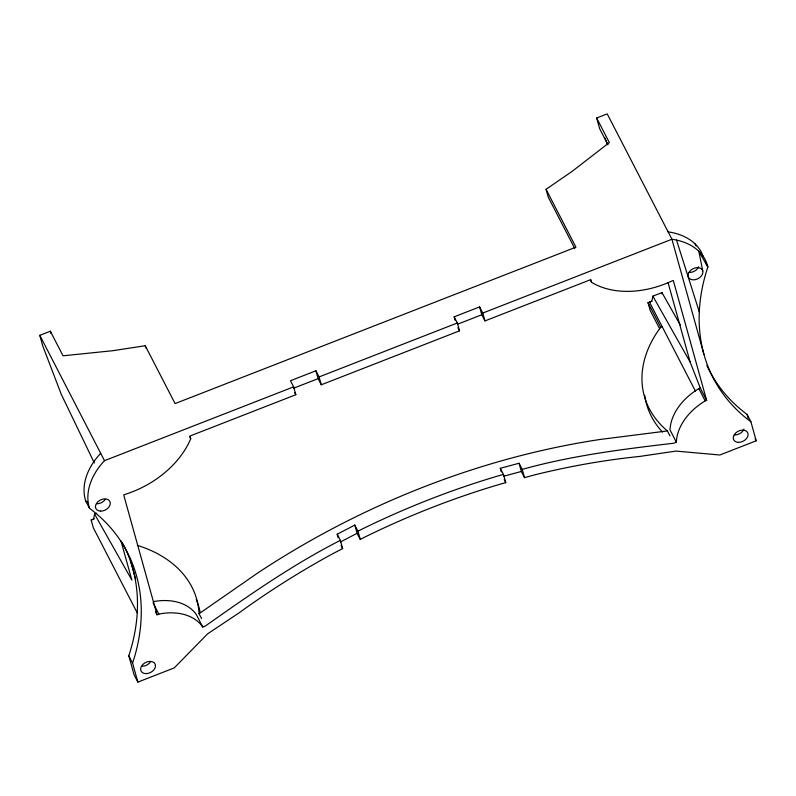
<?xml version="1.0" encoding="UTF-8"?>
<svg xmlns="http://www.w3.org/2000/svg" width="796" height="796" viewBox="0 0 796 796"><rect width="100%" height="100%" fill="white"/><g stroke="black" fill="none" stroke-linecap="round" stroke-linejoin="round"><path stroke-width="1.19" d="M201.587 618.621L199.05 613.706L257.436 573.19A627.268 445.093 -27.3 0 1 600.114 439.462L667.396 430.935L669.933 435.85M574.742 248.481L548.255 197.179L546.076 189.319L572.035 171.439L609.348 142.584L596.662 118.007L607.219 113.888L671.914 239.238L703.923 354.339M338.171 537.748L337.196 534.216L354.807 525.081L357.981 531.221L360.27 539.449L364.767 537.111A615.487 436.735 -27.3 0 1 500.973 483.958L505.759 482.675L503.47 474.446L500.296 468.297L519.052 463.242L522.226 469.391L524.514 477.62L535.768 474.585A615.487 436.735 -27.3 0 1 639.984 456.397L675.923 451.083L719.823 454.994L756.2 440.805L750.917 421.82A242.273 171.906 -27.3 0 1 707.853 266.998L706.221 263.834M337.196 534.216L340.36 540.365C292.759 564.563 248.939 595.289 205.398 625.994L202.781 627.019A52.994 37.601 -27.3 0 0 158.862 614.094L157.051 614.81L155.459 611.736M357.981 531.221L361.215 529.539A627.268 445.093 -27.3 0 1 500.027 475.371L503.47 474.446M340.579 541.877L357.096 533.3L354.807 525.081M340.36 540.365L342.648 548.593L332.081 554.076A615.487 436.735 -27.3 0 0 239.148 612.82L207.577 633.855L174.234 667.914L137.867 682.112L134.056 674.729L128.783 655.755A242.273 171.906 -27.3 0 0 122.395 542.812M94.316 462.944L61.212 394.189L42.745 345.902L39.8 335.325L50.347 331.216L63.033 355.792L112.624 350.728L145.24 345.743L175.1 403.592L575.936 247.168L546.076 189.319M522.226 469.391C571.717 455.551 622.83 449.203 673.734 443.223L676.351 442.208A52.994 37.601 -27.3 0 1 705.186 400.895L706.639 400.328L673.297 280.481L671.844 281.048A83.789 59.451 -27.3 0 1 591.557 282.321L590.801 279.605L484.963 320.917L482.774 313.057L479.6 306.908L454.138 316.848L457.312 322.987L459.501 330.847L321.285 384.796L319.096 376.926L315.922 370.787L290.46 380.717L293.634 386.866L295.823 394.726L189.975 436.029L190.732 438.745A83.789 59.451 -27.3 0 1 125.529 494.246L123.708 494.963L157.051 614.81M137.867 682.112L132.584 663.128A242.273 171.906 -27.3 0 0 89.52 508.306A64.038 45.442 -27.3 0 1 104.495 460.675L293.634 386.866M319.096 376.926L457.312 322.987M482.774 313.057L671.914 239.238L676.51 240.064A64.038 43.939 -20.4 0 1 707.853 266.998L698.788 251.208L702.778 271.008A7.851 5.572 -27.3 0 1 692.998 279.844A7.851 5.572 -27.3 0 1 690.649 270.351A7.851 5.572 -27.3 0 1 702.778 271.008M293.804 388.13L318.111 378.647L321.285 384.796M457.481 324.261L481.789 314.768L484.963 320.917M137.171 612.741L93.351 527.838L91.162 519.977L93.52 519.241L94.545 514.037L96.654 513.211M695.435 391.125L649.486 302.092L651.834 301.356L652.869 296.142L661.964 292.6L680.311 325.076M91.162 519.977L94.326 518.743M659.595 328.688L650.213 310.52L648.024 302.659L651.755 301.206M667.396 430.935A132.454 92.326 -15.6 0 1 660.71 327.236L662.173 326.668M676.351 442.208L670.013 429.92A52.994 37.601 -27.3 0 1 698.838 388.607L700.291 388.04L706.639 400.328M503.759 476.207L521.34 471.471L524.514 477.62M694.978 243.835L696.192 245.944M652.869 296.142L690.182 362.19L700.291 388.04M94.545 514.037L131.857 580.075L120.942 540.842M607.885 144.613L599.607 128.584L596.662 118.007M706.838 365.364A242.273 171.906 -27.3 0 0 747.116 414.447L750.917 421.82M755.115 438.695L756.2 440.805M698.838 388.607L705.186 400.895M648.024 302.659L660.71 327.236M590.503 280.272L591.557 282.321M457.909 327.783L459.501 330.847M504.176 479.6L505.759 482.675M294.769 392.677L295.823 394.726M357.096 533.3L360.27 539.449M341.066 545.519L342.648 548.593M189.677 436.696L190.732 438.745M202.781 627.019L196.433 614.731A52.994 37.601 -27.3 0 0 153.668 601.587M39.8 335.325L104.495 460.675M153.051 602.831L158.862 614.094M100.694 453.302A64.038 45.442 -27.3 0 0 85.709 500.933L89.52 508.306M128.783 655.755L132.584 663.128M605 138.026L607.627 144.703M676.51 240.064L699.296 311.972M747.116 414.447L748.101 418.009M668.043 282.53L690.182 362.19M479.6 306.908L481.789 314.768M519.052 463.242L521.34 471.471M500.296 468.297L501.281 471.829M454.138 316.848L455.073 320.211M315.922 370.787L318.111 378.647M145.24 345.743L145.867 347.981M130.723 561.289L135.688 579.12M50.347 331.216L51.004 333.564M661.964 292.6L662.003 293.843M85.709 500.933A242.273 171.906 -27.3 0 1 87.64 502.385M743.922 429.114A7.851 5.572 -27.3 0 1 734.539 434.974M698.669 266.74A7.851 5.572 -27.3 0 1 689.187 272.471M105.261 499.46A7.851 5.572 -27.3 0 1 96.724 503.749M150.603 661.745A7.851 5.572 -27.3 0 1 142.176 666.252M668.103 231.865A64.038 43.939 -20.4 0 1 703.037 256.123M137.34 545.379A132.454 92.326 -15.5 0 1 199.05 613.706M662.501 432.069A132.454 92.326 -15.6 0 1 644.72 395.274M196.234 599.468A132.454 92.326 -15.5 0 1 200.164 612.502M738.34 442.347A7.851 5.572 -27.3 0 0 747.951 433.392A7.851 5.572 -27.3 0 0 735.733 432.954A7.851 5.572 -27.3 0 0 738.34 442.347M100.525 511.122A7.851 5.572 -27.3 0 0 110.137 502.167A7.851 5.572 -27.3 0 0 97.918 501.729A7.851 5.572 -27.3 0 0 100.525 511.122M145.976 673.625A7.851 5.572 -27.3 0 0 155.27 664.471A7.851 5.572 -27.3 0 0 142.922 664.411A7.851 5.572 -27.3 0 0 145.976 673.625"/></g></svg>
